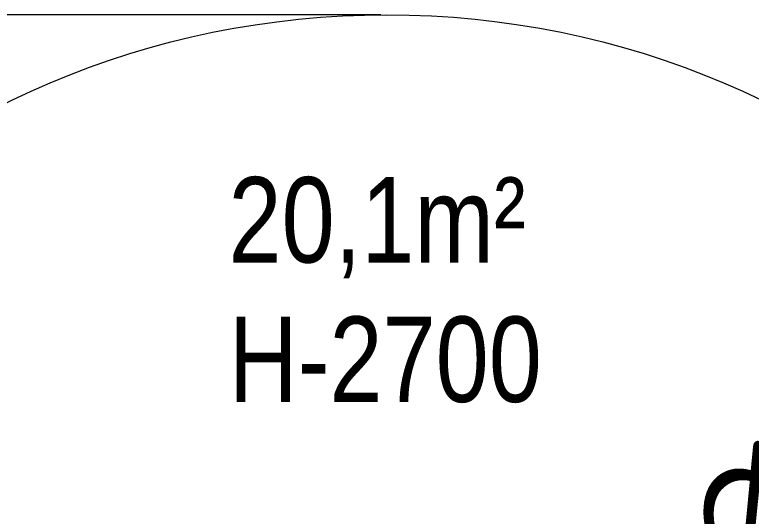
# Model space of a CAD drawing. Header units: millimetres. Extents: x -3258 to 2627, y -2324 to 2736.
# Drawn here: x -992 to 1163, y 1268 to 2736 of the extents above; entities that cross this region are included whole.
import ezdxf

# ---------------------------------------------------------------- set-up
doc = ezdxf.new("R2010")
doc.units = ezdxf.units.MM
for name, color, linetype in [('DIKOM_ЗОНА', 90, 'Continuous'), ('DIKOM_РАЗМЕР_ЗОНА', 7, 'Continuous'), ('DIKOM_РАЗМЕР_ОБЪЕКТА', 7, 'Continuous')]:
    doc.layers.add(name, color=color, linetype=linetype)
doc.styles.add('style1', font='arialbd.ttf', dxfattribs={"width": 0.8})
doc.dimstyles.new('1-50', dxfattribs={"dimtxt": 300, "dimasz": 200, "dimexe": 100, "dimexo": 0, "dimgap": 100, "dimtad": 1, "dimtxsty": 'style1', "dimcen": 200, "dimclrd": 7, "dimclre": 7, "dimclrt": 7, "dimadec": 1, "dimazin": 2, "dimtfac": 1, "dimtmove": 0, "dimatfit": 2, "dimfxl": 0, "dimlwd": 25, "dimlwe": 18, "dimarcsym": 0})

# ---------------------------------------------------------------- blocks, each defined once
blk = doc.blocks.new('*D1')
at = {"layer": 'Defpoints', "color": 0, "transparency": 16777216}
for p in [(958.8, 768.9), (-765.8, -357.9)]:
    blk.add_point(p, dxfattribs=at)
at = {"layer": 'DIKOM_РАЗМЕР_ОБЪЕКТА', "color": 7, "lineweight": 25, "transparency": 16777216}
for p, q in [((958.8, 768.9), (2247.9, 1611.2)), ((-598.3, -248.5), (791.3, 659.5))]:
    blk.add_line(p, q, dxfattribs=at)
at = {"layer": 'DIKOM_РАЗМЕР_ОБЪЕКТА', "color": 7, "transparency": 16777216}
for points in [[(773.1, 687.4), (809.6, 631.6), (958.8, 768.9)], [(-616.6, -220.6), (-580.1, -276.4), (-765.8, -357.9)]]:
    blk.add_solid(points, dxfattribs=at)
at = {"layer": 'DIKOM_РАЗМЕР_ОБЪЕКТА', "color": 7, "transparency": 16777216, "insert": (1529.2, 1486.2), "char_height": 300, "attachment_point": 5, "rotation": 33.1599, "style": 'style1'}
blk.add_mtext('{\\fArial|b0|i0|c204|p34;\\H1.16667x;∅2060}', dxfattribs=at)
blk = doc.blocks.new('*D0')
at = {"layer": 'Defpoints', "color": 0, "transparency": 16777216}
for p in [(79.2, 2735.4), (-2782.1, -2324.2), (135.4, -2324.2)]:
    blk.add_point(p, dxfattribs=at)
at = {"layer": 'DIKOM_РАЗМЕР_ЗОНА', "color": 7, "lineweight": 18, "transparency": 16777216}
for p, q in [((79.2, 2735.4), (-2882.1, 2735.4)), ((135.4, -2324.2), (-2882.1, -2324.2))]:
    blk.add_line(p, q, dxfattribs=at)
at = {"layer": 'DIKOM_РАЗМЕР_ЗОНА', "color": 7, "lineweight": 25, "transparency": 16777216}
blk.add_line((-2782.1, 2535.4), (-2782.1, -2124.2), dxfattribs=at)
at = {"layer": 'DIKOM_РАЗМЕР_ЗОНА', "color": 7, "transparency": 16777216}
for points in [[(-2815.4, 2535.4), (-2748.7, 2535.4), (-2782.1, 2735.4)], [(-2815.4, -2124.2), (-2748.7, -2124.2), (-2782.1, -2324.2)]]:
    blk.add_solid(points, dxfattribs=at)
at = {"layer": 'DIKOM_РАЗМЕР_ЗОНА', "color": 7, "transparency": 16777216, "insert": (-3060.8, 349.1), "char_height": 300, "attachment_point": 5, "rotation": 90, "style": 'style1'}
blk.add_mtext('{\\fArial|b0|i0|c204|p34;\\H1.16667x;5060}', dxfattribs=at)

msp = doc.modelspace()

# ---------------------------------------------------------------- linework, layer by layer
at = {"layer": 'DIKOM_ЗОНА', "color": 3, "lineweight": 15}
msp.add_circle((96.51, 205.505), 2530, dxfattribs=at)

# ---------------------------------------------------------------- texts
at = {"layer": 'DIKOM_РАЗМЕР_ОБЪЕКТА', "char_height": 250, "width": 1374.03842, "attachment_point": 1, "style": 'style1'}
for s, insert in [('{\\fArial|b0|i0|c204|p34;20,1m²}', (-366.806, 2260.6)), ('{\\fArial|b0|i0|c204|p34;H-2700}', (-366.157, 1852.639))]:
    msp.add_mtext(s, dxfattribs=dict(at, insert=insert))

# ---------------------------------------------------------------- dimensions: what is measured, and where the dimension line sits
at = {"layer": 'DIKOM_РАЗМЕР_ЗОНА'}
dim = msp.add_linear_dim(base=(-2782.066, -2324.196), p1=(79.227, 2735.446), p2=(135.389, -2324.196), angle=90, text='{\\fArial|b0|i0|c204|p34;\\H1.16667x;5060}', dimstyle='1-50', dxfattribs=at)
dim.commit()
dim.dimension.update_dxf_attribs({"geometry": '*D0', "text_midpoint": (-2782.066, 349.118), "dimtype": 160})
at = {"layer": 'DIKOM_РАЗМЕР_ОБЪЕКТА'}
dim = msp.add_diameter_dim_2p(p1=(-765.752, -357.882), p2=(958.771, 768.892), text='{\\fArial|b0|i0|c204|p34;\\H1.16667x;<>}', dimstyle='1-50', dxfattribs=at)
dim.commit()
dim.dimension.update_dxf_attribs({"geometry": '*D1', "text_midpoint": (1687.033, 1244.726), "dimtype": 163})

doc.saveas('drawing.dxf')
